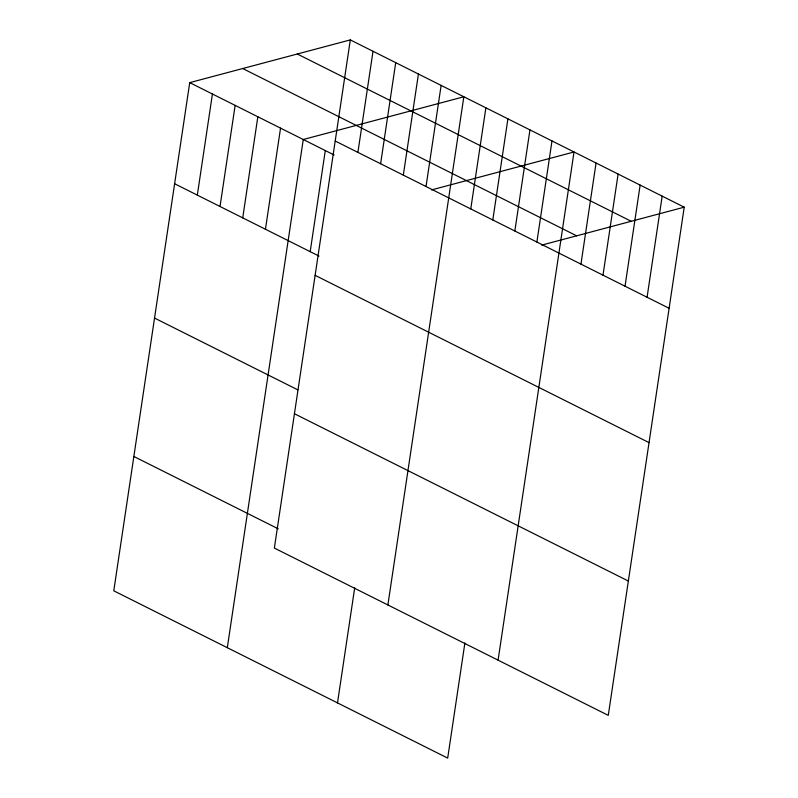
<?xml version="1.0" encoding="UTF-8"?>
<svg xmlns="http://www.w3.org/2000/svg" width="798" height="798" viewBox="0 0 798 798"><rect width="100%" height="100%" fill="white"/><g stroke="black" fill="none" stroke-linecap="round" stroke-linejoin="round"><path stroke-width="1.2" d="M350.312 39.9L274.362 548.076L608.275 715.367L684.225 207.181L350.312 39.9L189.725 82.633L113.775 590.819L447.688 758.1L464.895 642.959M197.325 195.121L212.428 94.014M220.029 206.492L235.141 105.386M242.732 217.864L257.844 116.767M265.445 229.245L280.547 128.139M227.31 647.697L303.26 139.51L463.838 96.777L387.888 604.954M310.183 251.659L325.295 150.553M357.903 152.378L373.015 51.272M380.616 163.76L395.718 62.653M403.319 175.131L418.431 74.024M337.504 702.898L354.711 587.757M426.022 186.503L441.134 85.406M470.77 208.926L485.882 107.82M492.805 219.959L507.917 118.862M514.84 231.001L529.952 129.894M536.884 242.043L551.997 140.937M498.082 660.155L574.031 151.979L431.509 189.914M580.954 264.128L596.066 163.021M602.999 275.17L618.111 174.064M625.034 286.203L640.146 185.106M647.078 297.245L662.18 196.148M541.702 245.116L684.225 207.181M297.315 54.005L631.228 221.285M242.722 68.538L576.635 235.819M335.2 141.007L669.113 308.287M189.725 82.633L334.113 154.972M174.612 183.739L319.001 256.078M315.12 275.34L649.033 442.621M154.543 318.073L297.824 389.853M294.442 413.743L628.355 581.034M133.855 456.476L278.243 528.815"/></g></svg>
